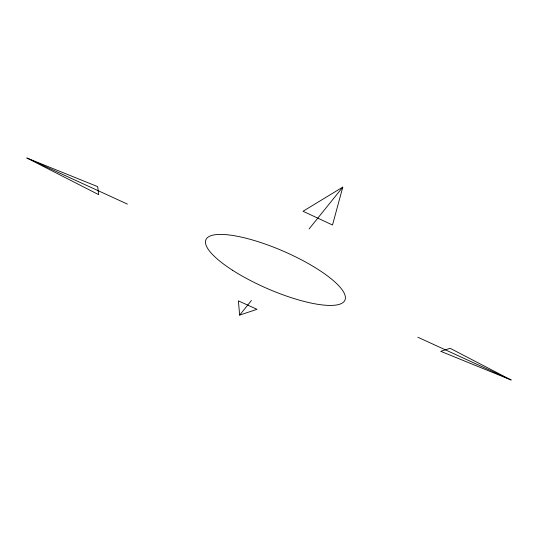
<?xml version="1.0" encoding="UTF-8"?>
<svg xmlns="http://www.w3.org/2000/svg" width="538" height="538" viewBox="0 0 538 538"><rect width="100%" height="100%" fill="white"/><g stroke="black" fill="none" stroke-linecap="round" stroke-linejoin="round"><path stroke-width="0.81" d="M342.787 187.116L332.511 224.998L303.015 211.266L342.787 187.116L309.068 228.959M239.645 315.107L256.996 309.316L238.395 300.876L239.645 315.107L251.407 300.513M26.9 158.031L97.687 186.652L98.676 194.648L26.9 158.031L127.439 204.117M511.1 379.969L440.73 351.307L450.098 348.301L511.1 379.969L417.851 337.225M232.456 270.19A75.784 20.336 23.5 0 0 344.744 300.534A75.784 20.336 23.5 0 0 249.094 239.027A75.784 20.336 23.5 0 0 232.456 270.19"/></g></svg>
